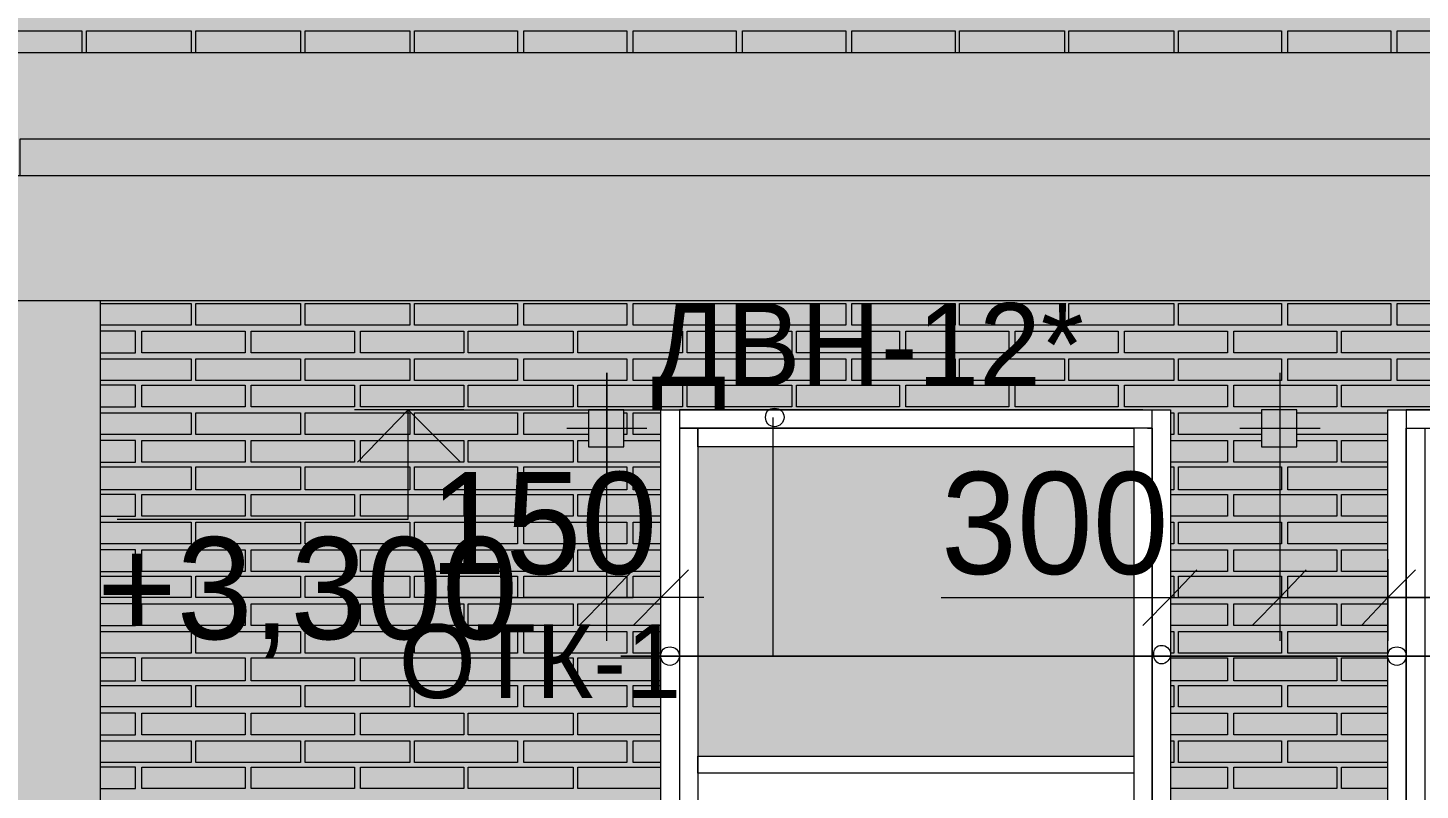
# Model space of a CAD drawing. Header units: millimetres. Extents: x -28928 to 100580, y -22867 to 36490.
# Drawn here: x -19658 to -15834, y -2509 to -415 of the extents above; entities that cross this region are included whole.
import ezdxf

# ---------------------------------------------------------------- set-up
doc = ezdxf.new("R2010")
doc.units = ezdxf.units.MM
doc.layers.add('PDF _Геометрия', color=7, linetype='Continuous', true_color=0x8f8e8d)
doc.layers.add('PDF _Сплошная заливка', color=7, linetype='Continuous', true_color=0xffffff)
doc.layers.add('PDF _Текст', color=7, linetype='Continuous')

msp = doc.modelspace()

# ---------------------------------------------------------------- hatches: boundary and pattern name
at = {"layer": 'PDF _Сплошная заливка', "true_color": 0xdcd6cf, "transparency": 33554559}
h = msp.add_hatch(color=254, dxfattribs=at)
h.paths.add_polyline_path([(-15922.40610003837, -4713.187073485198), (-15922.40610003837, -1463.956304254396), (-13823.94456157681, -1463.956304254396), (-13823.94456157681, -4713.187073485198), (-13561.63686926911, -4713.187073485198), (-13561.63686926911, -1163.571688869772), (-19459.3291769615, -1163.571688869772), (-19459.3291769615, -4713.187073485198), (-17919.32917696148, -4713.187073485198), (-17919.32917696148, -1463.956304254396), (-16518.94456157684, -1463.956304254396), (-16518.94456157684, -4713.187073485198)])
h.paths.add_polyline_path([(-19700.48302311534, -482.4178427159131), (-9335.098407730602, -482.4178427159131), (-9335.098407730602, 4217.966772668751), (-12072.40610003833, 4217.966772668751), (-12072.40610003833, 6929.889849591866), (-9335.098407730602, 6929.889849591866), (-9335.098407730602, 9028.35138805342), (-21815.86763849998, 9028.35138805342), (-21815.86763849998, -4713.187073485198), (-19776.63686926919, -4713.187073485198), (-19776.63686926919, -727.8024581005411), (-19730.09840773073, -727.8024581005411), (-19730.09840773073, -820.8793811774594), (-19708.94456157688, -820.8793811774594), (-19708.94456157688, -719.3409196389985), (-19700.48302311534, -719.3409196389985)])
h.paths.add_polyline_path([(-10972.40610003832, -4713.187073485198), (-10972.40610003832, -1463.956304254396), (-9576.252253884453, -1463.956304254396), (-9576.252253884453, -4713.187073485198), (-9335.098407730602, -4713.187073485198), (-9335.098407730602, -1163.571688869772), (-13383.9445615768, -1163.571688869772), (-13383.9445615768, -4713.187073485198), (-13121.63686926912, -4713.187073485198), (-13121.63686926912, -1463.956304254396), (-11323.55994619217, -1463.956304254396), (-11323.55994619217, -4713.187073485198)])
at = {"layer": 'PDF _Сплошная заливка', "true_color": 0x383e42, "transparency": 33554559}
for points in [[(-19679.3291769615, -719.3409196389985), (-7257.7907154229, -719.3409196389985), (-7257.7907154229, -482.4178427159131), (-19700.48302311534, -482.4178427159131), (-19700.48302311534, -820.8793811774594), (-19679.3291769615, -820.8793811774594)], [(-7215.483023115212, -727.8024581005411), (-7207.021484653669, -727.8024581005411), (-7207.021484653669, -719.3409196389985), (-19679.3291769615, -719.3409196389985), (-19679.3291769615, -820.8793811774594), (-7215.483023115212, -820.8793811774594)]]:
    msp.add_hatch(color=250, dxfattribs=at).paths.add_polyline_path(points)

# ---------------------------------------------------------------- linework, layer by layer
at = {"layer": 'PDF _Геометрия', "lineweight": 9}
for points in [[(-19700.48302311534, -482.4178427159131), (-19793.55994619227, -482.4178427159131), (-19793.55994619227, -423.1870734851545), (-19510.09840773073, -423.1870734851545), (-19510.09840773073, -482.4178427159131)], [(-19497.40610003842, -482.4178427159131), (-19497.40610003842, -423.1870734851545), (-19209.7137923461, -423.1870734851545), (-19209.7137923461, -482.4178427159131)], [(-19197.02148465379, -482.4178427159131), (-19197.02148465379, -423.1870734851545), (-18909.3291769615, -423.1870734851545), (-18909.3291769615, -482.4178427159131)], [(-18896.63686926919, -482.4178427159131), (-18896.63686926919, -423.1870734851545), (-18608.94456157687, -423.1870734851545), (-18608.94456157687, -482.4178427159131)], [(-18596.25225388456, -482.4178427159131), (-18596.25225388456, -423.1870734851545), (-18312.79071542303, -423.1870734851545), (-18312.79071542303, -482.4178427159131)], [(-18295.86763849993, -482.4178427159131), (-18295.86763849993, -423.1870734851545), (-18012.4061000384, -423.1870734851545), (-18012.4061000384, -482.4178427159131)], [(-17995.48302311533, -482.4178427159131), (-17995.48302311533, -423.1870734851545), (-17712.02148465378, -423.1870734851545), (-17712.02148465378, -482.4178427159131)], [(-17695.09840773071, -482.4178427159131), (-17695.09840773071, -423.1870734851545), (-17411.63686926917, -423.1870734851545), (-17411.63686926917, -482.4178427159131)], [(-17394.71379234608, -482.4178427159131), (-17394.71379234608, -423.1870734851545), (-17111.25225388454, -423.1870734851545), (-17111.25225388454, -482.4178427159131)], [(-17098.55994619224, -482.4178427159131), (-17098.55994619224, -423.1870734851545), (-16810.86763849992, -423.1870734851545), (-16810.86763849992, -482.4178427159131)], [(-16798.17533080761, -482.4178427159131), (-16798.17533080761, -423.1870734851545), (-16510.48302311531, -423.1870734851545), (-16510.48302311531, -482.4178427159131)], [(-16497.79071542301, -482.4178427159131), (-16497.79071542301, -423.1870734851545), (-16214.32917696145, -423.1870734851545), (-16214.32917696145, -482.4178427159131)], [(-16197.40610003838, -482.4178427159131), (-16197.40610003838, -423.1870734851545), (-15913.94456157685, -423.1870734851545), (-15913.94456157685, -482.4178427159131)], [(-15897.02148465375, -482.4178427159131), (-15897.02148465375, -423.1870734851545), (-15613.55994619222, -423.1870734851545), (-15613.55994619222, -482.4178427159131)], [(-19459.3291769615, -1172.033227331318), (-19209.7137923461, -1172.033227331318), (-19209.7137923461, -1231.263996562076), (-19459.3291769615, -1231.263996562076)], [(-19459.3291769615, -1307.41784271592), (-19362.0214846538, -1307.41784271592), (-19362.0214846538, -1248.187073485165), (-19459.3291769615, -1248.187073485165)], [(-19459.3291769615, -1324.340919639009), (-19209.7137923461, -1324.340919639009), (-19209.7137923461, -1383.571688869768), (-19459.3291769615, -1383.571688869768)], [(-19459.3291769615, -1455.494765792853), (-19362.0214846538, -1455.494765792853), (-19362.0214846538, -1396.263996562076), (-19459.3291769615, -1396.263996562076)], [(-19459.3291769615, -1472.417842715924), (-19209.7137923461, -1472.417842715924), (-19209.7137923461, -1531.648611946701), (-19459.3291769615, -1531.648611946701)], [(-18118.17533080763, -1531.648611946701), (-18295.86763849993, -1531.648611946701), (-18295.86763849993, -1472.417842715924), (-18118.17533080763, -1472.417842715924)], [(-18020.86763849995, -1472.417842715924), (-18012.4061000384, -1472.417842715924), (-18012.4061000384, -1531.648611946701), (-18020.86763849995, -1531.648611946701)], [(-17919.32917696148, -1531.648611946701), (-17995.48302311533, -1531.648611946701), (-17995.48302311533, -1472.417842715924), (-17919.32917696148, -1472.417842715924)], [(-16518.94456157684, -1472.417842715924), (-16510.48302311531, -1472.417842715924), (-16510.48302311531, -1531.648611946701), (-16518.94456157684, -1531.648611946701)], [(-16269.32917696146, -1531.648611946701), (-16497.79071542301, -1531.648611946701), (-16497.79071542301, -1472.417842715924), (-16269.32917696146, -1472.417842715924)], [(-16172.02148465376, -1472.417842715924), (-15922.40610003837, -1472.417842715924)], [(-19459.3291769615, -1607.802458100548), (-19362.0214846538, -1607.802458100548), (-19362.0214846538, -1548.571688869772), (-19459.3291769615, -1548.571688869772)], [(-17919.32917696148, -1607.802458100548), (-18003.94456157686, -1607.802458100548), (-18147.79071542302, -1607.802458100548), (-18147.79071542302, -1548.571688869772), (-18118.17533080763, -1548.571688869772)], [(-18020.86763849995, -1548.571688869772), (-18003.94456157686, -1548.571688869772), (-17919.32917696148, -1548.571688869772)], [(-16518.94456157684, -1548.571688869772), (-16506.25225388453, -1548.571688869772), (-16362.40610003838, -1548.571688869772), (-16362.40610003838, -1607.802458100548), (-16506.25225388453, -1607.802458100548), (-16518.94456157684, -1607.802458100548)], [(-16172.02148465376, -1548.571688869772), (-16062.02148465376, -1548.571688869772), (-16062.02148465376, -1607.802458100548), (-16205.86763849993, -1607.802458100548), (-16345.48302311531, -1607.802458100548), (-16345.48302311531, -1548.571688869772), (-16269.32917696146, -1548.571688869772)], [(-15922.40610003837, -1531.648611946701), (-16172.02148465376, -1531.648611946701)], [(-15922.40610003837, -1607.802458100548), (-16049.32917696145, -1607.802458100548), (-16049.32917696145, -1548.571688869772), (-15922.40610003837, -1548.571688869772)], [(-19459.3291769615, -1620.494765792853), (-19209.7137923461, -1620.494765792853), (-19209.7137923461, -1683.956304254392), (-19459.3291769615, -1683.956304254392)], [(-17919.32917696148, -1683.956304254392), (-17995.48302311533, -1683.956304254392), (-17995.48302311533, -1620.494765792853), (-17919.32917696148, -1620.494765792853)], [(-16518.94456157684, -1620.494765792853), (-16510.48302311531, -1620.494765792853), (-16510.48302311531, -1683.956304254392), (-16518.94456157684, -1683.956304254392)], [(-15922.40610003837, -1683.956304254392), (-16197.40610003838, -1683.956304254392), (-16197.40610003838, -1620.494765792853), (-15922.40610003837, -1620.494765792853)], [(-19459.3291769615, -1755.879381177478), (-19362.0214846538, -1755.879381177478), (-19362.0214846538, -1696.648611946701), (-19459.3291769615, -1696.648611946701)], [(-17919.32917696148, -1755.879381177478), (-18003.94456157686, -1755.879381177478), (-18147.79071542302, -1755.879381177478), (-18147.79071542302, -1696.648611946701), (-18003.94456157686, -1696.648611946701), (-17919.32917696148, -1696.648611946701)], [(-16518.94456157684, -1696.648611946701), (-16506.25225388453, -1696.648611946701), (-16362.40610003838, -1696.648611946701), (-16362.40610003838, -1755.879381177478), (-16506.25225388453, -1755.879381177478), (-16518.94456157684, -1755.879381177478)], [(-15922.40610003837, -1755.879381177478), (-16049.32917696145, -1755.879381177478), (-16049.32917696145, -1696.648611946701), (-15922.40610003837, -1696.648611946701)], [(-19459.3291769615, -1772.802458100548), (-19209.7137923461, -1772.802458100548), (-19209.7137923461, -1832.033227331325), (-19459.3291769615, -1832.033227331325)], [(-17919.32917696148, -1832.033227331325), (-17995.48302311533, -1832.033227331325), (-17995.48302311533, -1772.802458100548), (-17919.32917696148, -1772.802458100548)], [(-16518.94456157684, -1772.802458100548), (-16510.48302311531, -1772.802458100548), (-16510.48302311531, -1832.033227331325), (-16518.94456157684, -1832.033227331325)], [(-15922.40610003837, -1832.033227331325), (-16197.40610003838, -1832.033227331325), (-16197.40610003838, -1772.802458100548), (-15922.40610003837, -1772.802458100548)], [(-19459.3291769615, -1908.187073485173), (-19362.0214846538, -1908.187073485173), (-19362.0214846538, -1848.956304254396), (-19459.3291769615, -1848.956304254396)], [(-17919.32917696148, -1908.187073485173), (-18003.94456157686, -1908.187073485173), (-18147.79071542302, -1908.187073485173), (-18147.79071542302, -1848.956304254396), (-18003.94456157686, -1848.956304254396), (-17919.32917696148, -1848.956304254396)], [(-16518.94456157684, -1848.956304254396), (-16506.25225388453, -1848.956304254396), (-16362.40610003838, -1848.956304254396), (-16362.40610003838, -1908.187073485173), (-16506.25225388453, -1908.187073485173), (-16518.94456157684, -1908.187073485173)], [(-15922.40610003837, -1908.187073485173), (-16049.32917696145, -1908.187073485173), (-16049.32917696145, -1848.956304254396), (-15922.40610003837, -1848.956304254396)], [(-19459.3291769615, -1920.879381177481), (-19209.7137923461, -1920.879381177481), (-19209.7137923461, -1980.110150408236), (-19459.3291769615, -1980.110150408236)], [(-17919.32917696148, -1980.110150408236), (-17995.48302311533, -1980.110150408236), (-17995.48302311533, -1920.879381177481), (-17919.32917696148, -1920.879381177481)], [(-16518.94456157684, -1920.879381177481), (-16510.48302311531, -1920.879381177481), (-16510.48302311531, -1980.110150408236), (-16518.94456157684, -1980.110150408236)], [(-15922.40610003837, -1980.110150408236), (-16197.40610003838, -1980.110150408236), (-16197.40610003838, -1920.879381177481), (-15922.40610003837, -1920.879381177481)], [(-19459.3291769615, -2056.263996562084), (-19362.0214846538, -2056.263996562084), (-19362.0214846538, -1997.033227331325), (-19459.3291769615, -1997.033227331325)], [(-17919.32917696148, -2056.263996562084), (-18003.94456157686, -2056.263996562084), (-18147.79071542302, -2056.263996562084), (-18147.79071542302, -1997.033227331325), (-18003.94456157686, -1997.033227331325), (-17919.32917696148, -1997.033227331325)], [(-16518.94456157684, -1997.033227331325), (-16506.25225388453, -1997.033227331325), (-16362.40610003838, -1997.033227331325), (-16362.40610003838, -2056.263996562084), (-16506.25225388453, -2056.263996562084), (-16518.94456157684, -2056.263996562084)], [(-15922.40610003837, -2056.263996562084), (-16049.32917696145, -2056.263996562084), (-16049.32917696145, -1997.033227331325), (-15922.40610003837, -1997.033227331325)], [(-19459.3291769615, -2073.187073485173), (-19209.7137923461, -2073.187073485173), (-19209.7137923461, -2132.417842715931), (-19459.3291769615, -2132.417842715931)], [(-17919.32917696148, -2132.417842715931), (-17995.48302311533, -2132.417842715931), (-17995.48302311533, -2073.187073485173), (-17919.32917696148, -2073.187073485173)], [(-16518.94456157684, -2073.187073485173), (-16510.48302311531, -2073.187073485173), (-16510.48302311531, -2132.417842715931), (-16518.94456157684, -2132.417842715931)], [(-15922.40610003837, -2132.417842715931), (-16197.40610003838, -2132.417842715931), (-16197.40610003838, -2073.187073485173), (-15922.40610003837, -2073.187073485173)], [(-19459.3291769615, -2208.571688869779), (-19362.0214846538, -2208.571688869779), (-19362.0214846538, -2145.11015040824), (-19459.3291769615, -2145.11015040824)], [(-17919.32917696148, -2208.571688869779), (-18003.94456157686, -2208.571688869779), (-18147.79071542302, -2208.571688869779), (-18147.79071542302, -2145.11015040824), (-18003.94456157686, -2145.11015040824), (-17919.32917696148, -2145.11015040824)], [(-16518.94456157684, -2145.11015040824), (-16506.25225388453, -2145.11015040824), (-16362.40610003838, -2145.11015040824), (-16362.40610003838, -2208.571688869779), (-16506.25225388453, -2208.571688869779), (-16518.94456157684, -2208.571688869779)], [(-15922.40610003837, -2208.571688869779), (-16049.32917696145, -2208.571688869779), (-16049.32917696145, -2145.11015040824), (-15922.40610003837, -2145.11015040824)], [(-19459.3291769615, -2221.263996562087), (-19209.7137923461, -2221.263996562087), (-19209.7137923461, -2280.494765792861), (-19459.3291769615, -2280.494765792861)], [(-17919.32917696148, -2280.494765792861), (-17995.48302311533, -2280.494765792861), (-17995.48302311533, -2221.263996562087), (-17919.32917696148, -2221.263996562087)], [(-16518.94456157684, -2221.263996562087), (-16510.48302311531, -2221.263996562087), (-16510.48302311531, -2280.494765792861), (-16518.94456157684, -2280.494765792861)], [(-15922.40610003837, -2280.494765792861), (-16197.40610003838, -2280.494765792861), (-16197.40610003838, -2221.263996562087), (-15922.40610003837, -2221.263996562087)], [(-19459.3291769615, -2356.648611946708), (-19362.0214846538, -2356.648611946708), (-19362.0214846538, -2297.417842715931), (-19459.3291769615, -2297.417842715931)], [(-17919.32917696148, -2356.648611946708), (-18003.94456157686, -2356.648611946708), (-18147.79071542302, -2356.648611946708), (-18147.79071542302, -2297.417842715931), (-18003.94456157686, -2297.417842715931), (-17919.32917696148, -2297.417842715931)], [(-16518.94456157684, -2297.417842715931), (-16506.25225388453, -2297.417842715931), (-16362.40610003838, -2297.417842715931), (-16362.40610003838, -2356.648611946708), (-16506.25225388453, -2356.648611946708), (-16518.94456157684, -2356.648611946708)], [(-15922.40610003837, -2356.648611946708), (-16049.32917696145, -2356.648611946708), (-16049.32917696145, -2297.417842715931), (-15922.40610003837, -2297.417842715931)], [(-19459.3291769615, -2373.571688869779), (-19209.7137923461, -2373.571688869779), (-19209.7137923461, -2432.802458100556), (-19459.3291769615, -2432.802458100556)], [(-17919.32917696148, -2432.802458100556), (-17995.48302311533, -2432.802458100556), (-17995.48302311533, -2373.571688869779), (-17919.32917696148, -2373.571688869779)], [(-16518.94456157684, -2373.571688869779), (-16510.48302311531, -2373.571688869779), (-16510.48302311531, -2432.802458100556), (-16518.94456157684, -2432.802458100556)], [(-15922.40610003837, -2432.802458100556), (-16197.40610003838, -2432.802458100556), (-16197.40610003838, -2373.571688869779), (-15922.40610003837, -2373.571688869779)], [(-19459.3291769615, -2504.725535023641), (-19362.0214846538, -2504.725535023641), (-19362.0214846538, -2445.494765792864), (-19459.3291769615, -2445.494765792864)], [(-17919.32917696148, -2504.725535023641), (-18003.94456157686, -2504.725535023641), (-18147.79071542302, -2504.725535023641), (-18147.79071542302, -2445.494765792864), (-18003.94456157686, -2445.494765792864), (-17919.32917696148, -2445.494765792864)], [(-16518.94456157684, -2445.494765792864), (-16506.25225388453, -2445.494765792864), (-16362.40610003838, -2445.494765792864), (-16362.40610003838, -2504.725535023641), (-16506.25225388453, -2504.725535023641), (-16518.94456157684, -2504.725535023641)], [(-15922.40610003837, -2504.725535023641), (-16049.32917696145, -2504.725535023641), (-16049.32917696145, -2445.494765792864), (-15922.40610003837, -2445.494765792864)]]:
    msp.add_lwpolyline(points, dxfattribs=at)
at = {"layer": 'PDF _Геометрия', "color": 7, "lineweight": 9}
for points in [[(-19700.48302311534, -719.3409196389985), (-19708.94456157688, -719.3409196389985), (-19708.94456157688, -820.8793811774594), (-19708.94456157688, -719.3409196389985), (-19700.48302311534, -719.3409196389985), (-19700.48302311534, -820.8793811774594), (-19700.48302311534, -482.4178427159131), (-7257.7907154229, -482.4178427159131), (-7257.7907154229, -719.3409196389985), (-7253.559946192137, -719.3409196389985), (-7253.559946192137, -473.956304254385), (-7245.098407730591, -473.956304254385), (-7245.098407730591, -719.3409196389985)], [(-19679.3291769615, -820.8793811774594), (-19679.3291769615, -719.3409196389985), (-7207.021484653669, -719.3409196389985), (-7207.021484653669, -727.8024581005411), (-7173.175330807509, -727.8024581005411), (-7215.483023115212, -727.8024581005411), (-7215.483023115212, -820.8793811774594)], [(-19772.40610003842, -1163.571688869772), (-7173.175330807509, -1163.571688869772), (-7173.175330807509, -820.8793811774594), (-19772.40610003842, -820.8793811774594), (-19772.40610003842, -901.2639965620692)], [(-19776.63686926919, -4763.956304254429), (-19776.63686926919, -901.2639965620692), (-19772.40610003842, -901.2639965620692), (-19772.40610003842, -1163.571688869772), (-19459.3291769615, -1163.571688869772), (-19459.3291769615, -4763.956304254429)], [(-18067.4061000384, -2098.57168886979), (-18067.4061000384, -1980.110150408236), (-18067.4061000384, -1362.417842715935), (-18067.4061000384, -1662.802458100541)], [(-16218.55994619223, -1362.417842715935), (-16218.55994619223, -1662.802458100541), (-16218.55994619223, -1980.110150408236), (-15799.71379234607, -1980.110150408236)], [(-19459.3291769615, -4713.187073485198), (-17919.32917696148, -4713.187073485198), (-19459.3291769615, -4713.187073485198), (-17919.32917696148, -4713.187073485198), (-17919.32917696148, -1463.956304254396), (-16518.94456157684, -1463.956304254396), (-16518.94456157684, -4713.187073485198), (-15922.40610003837, -4713.187073485198), (-15922.40610003837, -1463.956304254396), (-13823.94456157681, -1463.956304254396), (-13823.94456157681, -4713.187073485198), (-13561.63686926911, -4713.187073485198), (-13823.94456157681, -4713.187073485198), (-13561.63686926911, -4713.187073485198), (-13823.94456157681, -4713.187073485198), (-13823.94456157681, -4734.340919639053), (-13561.63686926911, -4734.340919639053)], [(-19412.79071542303, -1764.340919639002), (-18613.17533080763, -1764.340919639002), (-18613.17533080763, -1463.956304254396), (-18029.32917696147, -1463.956304254396), (-17868.55994619225, -1463.956304254396), (-17868.55994619225, -1514.72553502363), (-17817.79071542302, -1514.72553502363), (-17817.79071542302, -2441.263996562102), (-17817.79071542302, -4763.956304254429)], [(-18460.86763849994, -1463.956304254396), (-18761.25225388457, -1463.956304254396)], [(-15897.02148465375, -2140.879381177478), (-18029.32917696147, -2140.879381177478), (-17610.48302311531, -2140.879381177478), (-17610.48302311531, -1485.110150408233)], [(-16595.09840773069, -1463.956304254396), (-17843.17533080764, -1463.956304254396), (-17868.55994619225, -1463.956304254396)], [(-16582.40610003838, -1514.72553502363), (-16569.71379234607, -1514.72553502363), (-16569.71379234607, -2441.263996562102), (-16569.71379234607, -1540.110150408243), (-16569.71379234607, -1463.956304254396), (-16518.94456157684, -1463.956304254396), (-16518.94456157684, -1540.110150408243), (-16518.94456157684, -2441.263996562102), (-16518.94456157684, -4763.956304254429), (-16569.71379234607, -4763.956304254429), (-16569.71379234607, -2441.263996562102), (-16569.71379234607, -4763.956304254429)], [(-15871.63686926914, -4763.956304254429), (-15871.63686926914, -2441.263996562102), (-15871.63686926914, -4763.956304254429), (-15922.40610003837, -4763.956304254429), (-15922.40610003837, -2441.263996562102), (-15922.40610003837, -1540.110150408243), (-15922.40610003837, -1463.956304254396), (-15871.63686926914, -1463.956304254396), (-15871.63686926914, -1540.110150408243), (-15871.63686926914, -2441.263996562102), (-15871.63686926914, -1514.72553502363), (-15846.25225388452, -1514.72553502363), (-13895.8676384999, -1514.72553502363), (-13870.48302311528, -1514.72553502363), (-13870.48302311528, -1463.956304254396), (-13895.8676384999, -1463.956304254396), (-15846.25225388452, -1463.956304254396), (-15871.63686926914, -1463.956304254396), (-15871.63686926914, -1514.72553502363), (-15820.86763849991, -1514.72553502363), (-15820.86763849991, -2441.263996562102), (-15820.86763849991, -4763.956304254429)], [(-18177.4061000384, -1514.72553502363), (-17957.40610003841, -1514.72553502363)], [(-15490.86763849991, -1502.033227331322), (-15490.86763849991, -2140.879381177478), (-18029.32917696147, -2140.879381177478), (-13853.55994619219, -2140.879381177478)], [(-16595.09840773069, -1514.72553502363), (-17843.17533080764, -1514.72553502363), (-17868.55994619225, -1514.72553502363), (-17868.55994619225, -2441.263996562102), (-17868.55994619225, -4763.956304254429)], [(-16569.71379234607, -1514.72553502363), (-16620.4830231153, -1514.72553502363), (-16620.4830231153, -2441.263996562102), (-16620.4830231153, -4763.956304254429)], [(-16328.55994619222, -1514.72553502363), (-16108.55994619222, -1514.72553502363)], [(-17919.32917696148, -2085.879381177481), (-17919.32917696148, -1980.110150408236), (-17919.32917696148, -1861.648611946704)], [(-16518.94456157684, -1874.340919639013), (-16518.94456157684, -1980.110150408236), (-16518.94456157684, -2098.57168886979)], [(-15922.40610003837, -1874.340919639013), (-15922.40610003837, -1980.110150408236), (-15922.40610003837, -2098.57168886979)], [(-18553.94456157687, -1980.110150408236), (-18130.86763849993, -1980.110150408236), (-17995.48302311533, -1980.110150408236)], [(-17800.86763849993, -1980.110150408236), (-18190.09840773071, -1980.110150408236)], [(-17149.32917696147, -1980.110150408236), (-16675.48302311532, -1980.110150408236), (-16370.86763849993, -1980.110150408236)], [(-16641.63686926915, -1980.110150408236), (-16218.55994619223, -1980.110150408236), (-16218.55994619223, -2098.57168886979)], [(-15321.63686926914, -1980.110150408236), (-15795.48302311529, -1980.110150408236), (-16070.4830231153, -1980.110150408236)], [(-17898.17533080763, -2140.879381177478), (-18029.32917696147, -2140.879381177478), (-16544.32917696146, -2140.879381177478)]]:
    msp.add_lwpolyline(points, dxfattribs=at)
at = {"layer": 'PDF _Геометрия', "lineweight": 9}
for points in [[(-18909.3291769615, -1172.033227331318), (-18909.3291769615, -1231.263996562076), (-19197.02148465379, -1231.263996562076), (-19197.02148465379, -1172.033227331318)], [(-18608.94456157687, -1172.033227331318), (-18608.94456157687, -1231.263996562076), (-18896.63686926919, -1231.263996562076), (-18896.63686926919, -1172.033227331318)], [(-18312.79071542303, -1172.033227331318), (-18312.79071542303, -1231.263996562076), (-18596.25225388456, -1231.263996562076), (-18596.25225388456, -1172.033227331318)], [(-18012.4061000384, -1172.033227331318), (-18012.4061000384, -1231.263996562076), (-18295.86763849993, -1231.263996562076), (-18295.86763849993, -1172.033227331318)], [(-17712.02148465378, -1172.033227331318), (-17712.02148465378, -1231.263996562076), (-17995.48302311533, -1231.263996562076), (-17995.48302311533, -1172.033227331318)], [(-17411.63686926917, -1172.033227331318), (-17411.63686926917, -1231.263996562076), (-17695.09840773071, -1231.263996562076), (-17695.09840773071, -1172.033227331318)], [(-17111.25225388454, -1172.033227331318), (-17111.25225388454, -1231.263996562076), (-17394.71379234608, -1231.263996562076), (-17394.71379234608, -1172.033227331318)], [(-16810.86763849992, -1172.033227331318), (-16810.86763849992, -1231.263996562076), (-17098.55994619224, -1231.263996562076), (-17098.55994619224, -1172.033227331318)], [(-16510.48302311531, -1172.033227331318), (-16510.48302311531, -1231.263996562076), (-16798.17533080761, -1231.263996562076), (-16798.17533080761, -1172.033227331318)], [(-16214.32917696145, -1172.033227331318), (-16214.32917696145, -1231.263996562076), (-16497.79071542301, -1231.263996562076), (-16497.79071542301, -1172.033227331318)], [(-15913.94456157685, -1172.033227331318), (-15913.94456157685, -1231.263996562076), (-16197.40610003838, -1231.263996562076), (-16197.40610003838, -1172.033227331318)], [(-15613.55994619222, -1172.033227331318), (-15613.55994619222, -1231.263996562076), (-15897.02148465375, -1231.263996562076), (-15897.02148465375, -1172.033227331318)], [(-19061.63686926919, -1307.41784271592), (-19201.25225388457, -1307.41784271592), (-19345.09840773072, -1307.41784271592), (-19345.09840773072, -1248.187073485165), (-19201.25225388457, -1248.187073485165), (-19061.63686926919, -1248.187073485165)], [(-18761.25225388457, -1307.41784271592), (-18905.09840773071, -1307.41784271592), (-19044.7137923461, -1307.41784271592), (-19044.7137923461, -1248.187073485165), (-18905.09840773071, -1248.187073485165), (-18761.25225388457, -1248.187073485165)], [(-18460.86763849994, -1307.41784271592), (-18604.71379234611, -1307.41784271592), (-18744.32917696149, -1307.41784271592), (-18744.32917696149, -1248.187073485165), (-18604.71379234611, -1248.187073485165), (-18460.86763849994, -1248.187073485165)], [(-18160.48302311533, -1307.41784271592), (-18304.32917696148, -1307.41784271592), (-18448.17533080763, -1307.41784271592), (-18448.17533080763, -1248.187073485165), (-18304.32917696148, -1248.187073485165), (-18160.48302311533, -1248.187073485165)], [(-17860.09840773071, -1307.41784271592), (-18003.94456157686, -1307.41784271592), (-18147.79071542302, -1307.41784271592), (-18147.79071542302, -1248.187073485165), (-18003.94456157686, -1248.187073485165), (-17860.09840773071, -1248.187073485165)], [(-17559.71379234608, -1307.41784271592), (-17703.55994619225, -1307.41784271592), (-17847.4061000384, -1307.41784271592), (-17847.4061000384, -1248.187073485165), (-17703.55994619225, -1248.187073485165), (-17559.71379234608, -1248.187073485165)], [(-17263.55994619224, -1307.41784271592), (-17403.17533080762, -1307.41784271592), (-17547.02148465377, -1307.41784271592), (-17547.02148465377, -1248.187073485165), (-17403.17533080762, -1248.187073485165), (-17263.55994619224, -1248.187073485165)], [(-16963.17533080761, -1307.41784271592), (-17102.790715423, -1307.41784271592), (-17246.63686926917, -1307.41784271592), (-17246.63686926917, -1248.187073485165), (-17102.790715423, -1248.187073485165), (-16963.17533080761, -1248.187073485165)], [(-16662.79071542301, -1307.41784271592), (-16806.63686926915, -1307.41784271592), (-16946.25225388454, -1307.41784271592), (-16946.25225388454, -1248.187073485165), (-16806.63686926915, -1248.187073485165), (-16662.79071542301, -1248.187073485165)], [(-16362.40610003838, -1307.41784271592), (-16506.25225388453, -1307.41784271592), (-16645.86763849992, -1307.41784271592), (-16645.86763849992, -1248.187073485165), (-16506.25225388453, -1248.187073485165), (-16362.40610003838, -1248.187073485165)], [(-16062.02148465376, -1307.41784271592), (-16205.86763849993, -1307.41784271592), (-16345.48302311531, -1307.41784271592), (-16345.48302311531, -1248.187073485165), (-16205.86763849993, -1248.187073485165), (-16062.02148465376, -1248.187073485165)], [(-15761.63686926915, -1307.41784271592), (-15905.4830231153, -1307.41784271592), (-16049.32917696145, -1307.41784271592), (-16049.32917696145, -1248.187073485165), (-15905.4830231153, -1248.187073485165), (-15761.63686926915, -1248.187073485165)], [(-18909.3291769615, -1324.340919639009), (-18909.3291769615, -1383.571688869768), (-19197.02148465379, -1383.571688869768), (-19197.02148465379, -1324.340919639009)], [(-18608.94456157687, -1324.340919639009), (-18608.94456157687, -1383.571688869768), (-18896.63686926919, -1383.571688869768), (-18896.63686926919, -1324.340919639009)], [(-18312.79071542303, -1324.340919639009), (-18312.79071542303, -1383.571688869768), (-18596.25225388456, -1383.571688869768), (-18596.25225388456, -1324.340919639009)], [(-18012.4061000384, -1324.340919639009), (-18012.4061000384, -1383.571688869768), (-18295.86763849993, -1383.571688869768), (-18295.86763849993, -1324.340919639009)], [(-17712.02148465378, -1324.340919639009), (-17712.02148465378, -1383.571688869768), (-17995.48302311533, -1383.571688869768), (-17995.48302311533, -1324.340919639009)], [(-17411.63686926917, -1324.340919639009), (-17411.63686926917, -1383.571688869768), (-17695.09840773071, -1383.571688869768), (-17695.09840773071, -1324.340919639009)], [(-17111.25225388454, -1324.340919639009), (-17111.25225388454, -1383.571688869768), (-17394.71379234608, -1383.571688869768), (-17394.71379234608, -1324.340919639009)], [(-16810.86763849992, -1324.340919639009), (-16810.86763849992, -1383.571688869768), (-17098.55994619224, -1383.571688869768), (-17098.55994619224, -1324.340919639009)], [(-16510.48302311531, -1324.340919639009), (-16510.48302311531, -1383.571688869768), (-16798.17533080761, -1383.571688869768), (-16798.17533080761, -1324.340919639009)], [(-16214.32917696145, -1324.340919639009), (-16214.32917696145, -1383.571688869768), (-16497.79071542301, -1383.571688869768), (-16497.79071542301, -1324.340919639009)], [(-15913.94456157685, -1324.340919639009), (-15913.94456157685, -1383.571688869768), (-16197.40610003838, -1383.571688869768), (-16197.40610003838, -1324.340919639009)], [(-15613.55994619222, -1324.340919639009), (-15613.55994619222, -1383.571688869768), (-15897.02148465375, -1383.571688869768), (-15897.02148465375, -1324.340919639009)], [(-19061.63686926919, -1455.494765792853), (-19201.25225388457, -1455.494765792853), (-19345.09840773072, -1455.494765792853), (-19345.09840773072, -1396.263996562076), (-19201.25225388457, -1396.263996562076), (-19061.63686926919, -1396.263996562076)], [(-18761.25225388457, -1455.494765792853), (-18905.09840773071, -1455.494765792853), (-19044.7137923461, -1455.494765792853), (-19044.7137923461, -1396.263996562076), (-18905.09840773071, -1396.263996562076), (-18761.25225388457, -1396.263996562076)], [(-18460.86763849994, -1455.494765792853), (-18604.71379234611, -1455.494765792853), (-18744.32917696149, -1455.494765792853), (-18744.32917696149, -1396.263996562076), (-18604.71379234611, -1396.263996562076), (-18460.86763849994, -1396.263996562076)], [(-18160.48302311533, -1455.494765792853), (-18304.32917696148, -1455.494765792853), (-18448.17533080763, -1455.494765792853), (-18448.17533080763, -1396.263996562076), (-18304.32917696148, -1396.263996562076), (-18160.48302311533, -1396.263996562076)], [(-17860.09840773071, -1455.494765792853), (-18003.94456157686, -1455.494765792853), (-18147.79071542302, -1455.494765792853), (-18147.79071542302, -1396.263996562076), (-18003.94456157686, -1396.263996562076), (-17860.09840773071, -1396.263996562076)], [(-17559.71379234608, -1455.494765792853), (-17703.55994619225, -1455.494765792853), (-17847.4061000384, -1455.494765792853), (-17847.4061000384, -1396.263996562076), (-17703.55994619225, -1396.263996562076), (-17559.71379234608, -1396.263996562076)], [(-17263.55994619224, -1455.494765792853), (-17403.17533080762, -1455.494765792853), (-17547.02148465377, -1455.494765792853), (-17547.02148465377, -1396.263996562076), (-17403.17533080762, -1396.263996562076), (-17263.55994619224, -1396.263996562076)], [(-16963.17533080761, -1455.494765792853), (-17102.790715423, -1455.494765792853), (-17246.63686926917, -1455.494765792853), (-17246.63686926917, -1396.263996562076), (-17102.790715423, -1396.263996562076), (-16963.17533080761, -1396.263996562076)], [(-16662.79071542301, -1455.494765792853), (-16806.63686926915, -1455.494765792853), (-16946.25225388454, -1455.494765792853), (-16946.25225388454, -1396.263996562076), (-16806.63686926915, -1396.263996562076), (-16662.79071542301, -1396.263996562076)], [(-16362.40610003838, -1455.494765792853), (-16506.25225388453, -1455.494765792853), (-16645.86763849992, -1455.494765792853), (-16645.86763849992, -1396.263996562076), (-16506.25225388453, -1396.263996562076), (-16362.40610003838, -1396.263996562076)], [(-16062.02148465376, -1455.494765792853), (-16205.86763849993, -1455.494765792853), (-16345.48302311531, -1455.494765792853), (-16345.48302311531, -1396.263996562076), (-16205.86763849993, -1396.263996562076), (-16062.02148465376, -1396.263996562076)], [(-15761.63686926915, -1455.494765792853), (-15905.4830231153, -1455.494765792853), (-16049.32917696145, -1455.494765792853), (-16049.32917696145, -1396.263996562076), (-15905.4830231153, -1396.263996562076), (-15761.63686926915, -1396.263996562076)], [(-18909.3291769615, -1472.417842715924), (-18909.3291769615, -1531.648611946701), (-19197.02148465379, -1531.648611946701), (-19197.02148465379, -1472.417842715924)], [(-18608.94456157687, -1472.417842715924), (-18608.94456157687, -1531.648611946701), (-18896.63686926919, -1531.648611946701), (-18896.63686926919, -1472.417842715924)], [(-18312.79071542303, -1472.417842715924), (-18312.79071542303, -1531.648611946701), (-18596.25225388456, -1531.648611946701), (-18596.25225388456, -1472.417842715924)], [(-19061.63686926919, -1607.802458100548), (-19201.25225388457, -1607.802458100548), (-19345.09840773072, -1607.802458100548), (-19345.09840773072, -1548.571688869772), (-19201.25225388457, -1548.571688869772), (-19061.63686926919, -1548.571688869772)], [(-18761.25225388457, -1607.802458100548), (-18905.09840773071, -1607.802458100548), (-19044.7137923461, -1607.802458100548), (-19044.7137923461, -1548.571688869772), (-18905.09840773071, -1548.571688869772), (-18761.25225388457, -1548.571688869772)], [(-18460.86763849994, -1607.802458100548), (-18604.71379234611, -1607.802458100548), (-18744.32917696149, -1607.802458100548), (-18744.32917696149, -1548.571688869772), (-18604.71379234611, -1548.571688869772), (-18460.86763849994, -1548.571688869772)], [(-18160.48302311533, -1607.802458100548), (-18304.32917696148, -1607.802458100548), (-18448.17533080763, -1607.802458100548), (-18448.17533080763, -1548.571688869772), (-18304.32917696148, -1548.571688869772), (-18160.48302311533, -1548.571688869772)], [(-18909.3291769615, -1620.494765792853), (-18909.3291769615, -1683.956304254392), (-19197.02148465379, -1683.956304254392), (-19197.02148465379, -1620.494765792853)], [(-18608.94456157687, -1620.494765792853), (-18608.94456157687, -1683.956304254392), (-18896.63686926919, -1683.956304254392), (-18896.63686926919, -1620.494765792853)], [(-18312.79071542303, -1620.494765792853), (-18312.79071542303, -1683.956304254392), (-18596.25225388456, -1683.956304254392), (-18596.25225388456, -1620.494765792853)], [(-18012.4061000384, -1620.494765792853), (-18012.4061000384, -1683.956304254392), (-18295.86763849993, -1683.956304254392), (-18295.86763849993, -1620.494765792853)], [(-16214.32917696145, -1620.494765792853), (-16214.32917696145, -1683.956304254392), (-16497.79071542301, -1683.956304254392), (-16497.79071542301, -1620.494765792853)], [(-19061.63686926919, -1755.879381177478), (-19201.25225388457, -1755.879381177478), (-19345.09840773072, -1755.879381177478), (-19345.09840773072, -1696.648611946701), (-19201.25225388457, -1696.648611946701), (-19061.63686926919, -1696.648611946701)], [(-18761.25225388457, -1755.879381177478), (-18905.09840773071, -1755.879381177478), (-19044.7137923461, -1755.879381177478), (-19044.7137923461, -1696.648611946701), (-18905.09840773071, -1696.648611946701), (-18761.25225388457, -1696.648611946701)], [(-18460.86763849994, -1755.879381177478), (-18604.71379234611, -1755.879381177478), (-18744.32917696149, -1755.879381177478), (-18744.32917696149, -1696.648611946701), (-18604.71379234611, -1696.648611946701), (-18460.86763849994, -1696.648611946701)], [(-18160.48302311533, -1755.879381177478), (-18304.32917696148, -1755.879381177478), (-18448.17533080763, -1755.879381177478), (-18448.17533080763, -1696.648611946701), (-18304.32917696148, -1696.648611946701), (-18160.48302311533, -1696.648611946701)], [(-16062.02148465376, -1755.879381177478), (-16205.86763849993, -1755.879381177478), (-16345.48302311531, -1755.879381177478), (-16345.48302311531, -1696.648611946701), (-16205.86763849993, -1696.648611946701), (-16062.02148465376, -1696.648611946701)], [(-18909.3291769615, -1772.802458100548), (-18909.3291769615, -1832.033227331325), (-19197.02148465379, -1832.033227331325), (-19197.02148465379, -1772.802458100548)], [(-18608.94456157687, -1772.802458100548), (-18608.94456157687, -1832.033227331325), (-18896.63686926919, -1832.033227331325), (-18896.63686926919, -1772.802458100548)], [(-18312.79071542303, -1772.802458100548), (-18312.79071542303, -1832.033227331325), (-18596.25225388456, -1832.033227331325), (-18596.25225388456, -1772.802458100548)], [(-18012.4061000384, -1772.802458100548), (-18012.4061000384, -1832.033227331325), (-18295.86763849993, -1832.033227331325), (-18295.86763849993, -1772.802458100548)], [(-16214.32917696145, -1772.802458100548), (-16214.32917696145, -1832.033227331325), (-16497.79071542301, -1832.033227331325), (-16497.79071542301, -1772.802458100548)], [(-19061.63686926919, -1908.187073485173), (-19201.25225388457, -1908.187073485173), (-19345.09840773072, -1908.187073485173), (-19345.09840773072, -1848.956304254396), (-19201.25225388457, -1848.956304254396), (-19061.63686926919, -1848.956304254396)], [(-18761.25225388457, -1908.187073485173), (-18905.09840773071, -1908.187073485173), (-19044.7137923461, -1908.187073485173), (-19044.7137923461, -1848.956304254396), (-18905.09840773071, -1848.956304254396), (-18761.25225388457, -1848.956304254396)], [(-18460.86763849994, -1908.187073485173), (-18604.71379234611, -1908.187073485173), (-18744.32917696149, -1908.187073485173), (-18744.32917696149, -1848.956304254396), (-18604.71379234611, -1848.956304254396), (-18460.86763849994, -1848.956304254396)], [(-18160.48302311533, -1908.187073485173), (-18304.32917696148, -1908.187073485173), (-18448.17533080763, -1908.187073485173), (-18448.17533080763, -1848.956304254396), (-18304.32917696148, -1848.956304254396), (-18160.48302311533, -1848.956304254396)], [(-16062.02148465376, -1908.187073485173), (-16205.86763849993, -1908.187073485173), (-16345.48302311531, -1908.187073485173), (-16345.48302311531, -1848.956304254396), (-16205.86763849993, -1848.956304254396), (-16062.02148465376, -1848.956304254396)], [(-18909.3291769615, -1920.879381177481), (-18909.3291769615, -1980.110150408236), (-19197.02148465379, -1980.110150408236), (-19197.02148465379, -1920.879381177481)], [(-18608.94456157687, -1920.879381177481), (-18608.94456157687, -1980.110150408236), (-18896.63686926919, -1980.110150408236), (-18896.63686926919, -1920.879381177481)], [(-18312.79071542303, -1920.879381177481), (-18312.79071542303, -1980.110150408236), (-18596.25225388456, -1980.110150408236), (-18596.25225388456, -1920.879381177481)], [(-18012.4061000384, -1920.879381177481), (-18012.4061000384, -1980.110150408236), (-18295.86763849993, -1980.110150408236), (-18295.86763849993, -1920.879381177481)], [(-16214.32917696145, -1920.879381177481), (-16214.32917696145, -1980.110150408236), (-16497.79071542301, -1980.110150408236), (-16497.79071542301, -1920.879381177481)], [(-19061.63686926919, -2056.263996562084), (-19201.25225388457, -2056.263996562084), (-19345.09840773072, -2056.263996562084), (-19345.09840773072, -1997.033227331325), (-19201.25225388457, -1997.033227331325), (-19061.63686926919, -1997.033227331325)], [(-18761.25225388457, -2056.263996562084), (-18905.09840773071, -2056.263996562084), (-19044.7137923461, -2056.263996562084), (-19044.7137923461, -1997.033227331325), (-18905.09840773071, -1997.033227331325), (-18761.25225388457, -1997.033227331325)], [(-18460.86763849994, -2056.263996562084), (-18604.71379234611, -2056.263996562084), (-18744.32917696149, -2056.263996562084), (-18744.32917696149, -1997.033227331325), (-18604.71379234611, -1997.033227331325), (-18460.86763849994, -1997.033227331325)], [(-18160.48302311533, -2056.263996562084), (-18304.32917696148, -2056.263996562084), (-18448.17533080763, -2056.263996562084), (-18448.17533080763, -1997.033227331325), (-18304.32917696148, -1997.033227331325), (-18160.48302311533, -1997.033227331325)], [(-16062.02148465376, -2056.263996562084), (-16205.86763849993, -2056.263996562084), (-16345.48302311531, -2056.263996562084), (-16345.48302311531, -1997.033227331325), (-16205.86763849993, -1997.033227331325), (-16062.02148465376, -1997.033227331325)], [(-18909.3291769615, -2073.187073485173), (-18909.3291769615, -2132.417842715931), (-19197.02148465379, -2132.417842715931), (-19197.02148465379, -2073.187073485173)], [(-18608.94456157687, -2073.187073485173), (-18608.94456157687, -2132.417842715931), (-18896.63686926919, -2132.417842715931), (-18896.63686926919, -2073.187073485173)], [(-18312.79071542303, -2073.187073485173), (-18312.79071542303, -2132.417842715931), (-18596.25225388456, -2132.417842715931), (-18596.25225388456, -2073.187073485173)], [(-18012.4061000384, -2073.187073485173), (-18012.4061000384, -2132.417842715931), (-18295.86763849993, -2132.417842715931), (-18295.86763849993, -2073.187073485173)], [(-16214.32917696145, -2073.187073485173), (-16214.32917696145, -2132.417842715931), (-16497.79071542301, -2132.417842715931), (-16497.79071542301, -2073.187073485173)], [(-19061.63686926919, -2208.571688869779), (-19201.25225388457, -2208.571688869779), (-19345.09840773072, -2208.571688869779), (-19345.09840773072, -2145.11015040824), (-19201.25225388457, -2145.11015040824), (-19061.63686926919, -2145.11015040824)], [(-18761.25225388457, -2208.571688869779), (-18905.09840773071, -2208.571688869779), (-19044.7137923461, -2208.571688869779), (-19044.7137923461, -2145.11015040824), (-18905.09840773071, -2145.11015040824), (-18761.25225388457, -2145.11015040824)], [(-18460.86763849994, -2208.571688869779), (-18604.71379234611, -2208.571688869779), (-18744.32917696149, -2208.571688869779), (-18744.32917696149, -2145.11015040824), (-18604.71379234611, -2145.11015040824), (-18460.86763849994, -2145.11015040824)], [(-18160.48302311533, -2208.571688869779), (-18304.32917696148, -2208.571688869779), (-18448.17533080763, -2208.571688869779), (-18448.17533080763, -2145.11015040824), (-18304.32917696148, -2145.11015040824), (-18160.48302311533, -2145.11015040824)], [(-16062.02148465376, -2208.571688869779), (-16205.86763849993, -2208.571688869779), (-16345.48302311531, -2208.571688869779), (-16345.48302311531, -2145.11015040824), (-16205.86763849993, -2145.11015040824), (-16062.02148465376, -2145.11015040824)], [(-18909.3291769615, -2221.263996562087), (-18909.3291769615, -2280.494765792861), (-19197.02148465379, -2280.494765792861), (-19197.02148465379, -2221.263996562087)], [(-18608.94456157687, -2221.263996562087), (-18608.94456157687, -2280.494765792861), (-18896.63686926919, -2280.494765792861), (-18896.63686926919, -2221.263996562087)], [(-18312.79071542303, -2221.263996562087), (-18312.79071542303, -2280.494765792861), (-18596.25225388456, -2280.494765792861), (-18596.25225388456, -2221.263996562087)], [(-18012.4061000384, -2221.263996562087), (-18012.4061000384, -2280.494765792861), (-18295.86763849993, -2280.494765792861), (-18295.86763849993, -2221.263996562087)], [(-16214.32917696145, -2221.263996562087), (-16214.32917696145, -2280.494765792861), (-16497.79071542301, -2280.494765792861), (-16497.79071542301, -2221.263996562087)], [(-19061.63686926919, -2356.648611946708), (-19201.25225388457, -2356.648611946708), (-19345.09840773072, -2356.648611946708), (-19345.09840773072, -2297.417842715931), (-19201.25225388457, -2297.417842715931), (-19061.63686926919, -2297.417842715931)], [(-18761.25225388457, -2356.648611946708), (-18905.09840773071, -2356.648611946708), (-19044.7137923461, -2356.648611946708), (-19044.7137923461, -2297.417842715931), (-18905.09840773071, -2297.417842715931), (-18761.25225388457, -2297.417842715931)], [(-18460.86763849994, -2356.648611946708), (-18604.71379234611, -2356.648611946708), (-18744.32917696149, -2356.648611946708), (-18744.32917696149, -2297.417842715931), (-18604.71379234611, -2297.417842715931), (-18460.86763849994, -2297.417842715931)], [(-18160.48302311533, -2356.648611946708), (-18304.32917696148, -2356.648611946708), (-18448.17533080763, -2356.648611946708), (-18448.17533080763, -2297.417842715931), (-18304.32917696148, -2297.417842715931), (-18160.48302311533, -2297.417842715931)], [(-16062.02148465376, -2356.648611946708), (-16205.86763849993, -2356.648611946708), (-16345.48302311531, -2356.648611946708), (-16345.48302311531, -2297.417842715931), (-16205.86763849993, -2297.417842715931), (-16062.02148465376, -2297.417842715931)], [(-18909.3291769615, -2373.571688869779), (-18909.3291769615, -2432.802458100556), (-19197.02148465379, -2432.802458100556), (-19197.02148465379, -2373.571688869779)], [(-18608.94456157687, -2373.571688869779), (-18608.94456157687, -2432.802458100556), (-18896.63686926919, -2432.802458100556), (-18896.63686926919, -2373.571688869779)], [(-18312.79071542303, -2373.571688869779), (-18312.79071542303, -2432.802458100556), (-18596.25225388456, -2432.802458100556), (-18596.25225388456, -2373.571688869779)], [(-18012.4061000384, -2373.571688869779), (-18012.4061000384, -2432.802458100556), (-18295.86763849993, -2432.802458100556), (-18295.86763849993, -2373.571688869779)], [(-16214.32917696145, -2373.571688869779), (-16214.32917696145, -2432.802458100556), (-16497.79071542301, -2432.802458100556), (-16497.79071542301, -2373.571688869779)], [(-19061.63686926919, -2504.725535023641), (-19201.25225388457, -2504.725535023641), (-19345.09840773072, -2504.725535023641), (-19345.09840773072, -2445.494765792864), (-19201.25225388457, -2445.494765792864), (-19061.63686926919, -2445.494765792864)], [(-18761.25225388457, -2504.725535023641), (-18905.09840773071, -2504.725535023641), (-19044.7137923461, -2504.725535023641), (-19044.7137923461, -2445.494765792864), (-18905.09840773071, -2445.494765792864), (-18761.25225388457, -2445.494765792864)], [(-18460.86763849994, -2504.725535023641), (-18604.71379234611, -2504.725535023641), (-18744.32917696149, -2504.725535023641), (-18744.32917696149, -2445.494765792864), (-18604.71379234611, -2445.494765792864), (-18460.86763849994, -2445.494765792864)], [(-18160.48302311533, -2504.725535023641), (-18304.32917696148, -2504.725535023641), (-18448.17533080763, -2504.725535023641), (-18448.17533080763, -2445.494765792864), (-18304.32917696148, -2445.494765792864), (-18160.48302311533, -2445.494765792864)], [(-16062.02148465376, -2504.725535023641), (-16205.86763849993, -2504.725535023641), (-16345.48302311531, -2504.725535023641), (-16345.48302311531, -2445.494765792864), (-16205.86763849993, -2445.494765792864), (-16062.02148465376, -2445.494765792864)]]:
    msp.add_lwpolyline(points, close=True, dxfattribs=at)
at = {"layer": 'PDF _Геометрия', "color": 7, "lineweight": 18}
for points in [[(-18752.79071542302, -1607.802458100548), (-18613.17533080763, -1463.956304254396), (-18469.32917696148, -1607.802458100548)], [(-18143.55994619224, -2056.263996562084), (-18067.4061000384, -1980.110150408236), (-17995.48302311533, -1903.956304254389)], [(-17995.48302311533, -2056.263996562084), (-17919.32917696148, -1980.110150408236), (-17843.17533080764, -1903.956304254389)], [(-16447.02148465377, -1903.956304254389), (-16518.94456157684, -1980.110150408236), (-16595.09840773069, -2056.263996562084)], [(-16146.63686926915, -1903.956304254389), (-16218.55994619223, -1980.110150408236), (-16294.71379234608, -2056.263996562084)], [(-15846.25225388452, -1903.956304254389), (-15922.40610003837, -1980.110150408236), (-15994.32917696146, -2056.263996562084)]]:
    msp.add_lwpolyline(points, dxfattribs=at)
at = {"layer": 'PDF _Геометрия', "color": 7, "lineweight": 9}
for points in [[(-18020.86763849995, -1463.956304254396), (-18118.17533080763, -1463.956304254396), (-18118.17533080763, -1565.494765792861), (-18020.86763849995, -1565.494765792861)], [(-17919.32917696148, -4763.956304254429), (-17919.32917696148, -2441.263996562102), (-17919.32917696148, -1540.110150408243), (-17919.32917696148, -1463.956304254396), (-17868.55994619225, -1463.956304254396), (-17868.55994619225, -1540.110150408243), (-17868.55994619225, -2441.263996562102), (-17868.55994619225, -4763.956304254429)], [(-16172.02148465376, -1463.956304254396), (-16269.32917696146, -1463.956304254396), (-16269.32917696146, -1565.494765792861), (-16172.02148465376, -1565.494765792861)], [(-17817.79071542302, -1514.72553502363), (-16620.4830231153, -1514.72553502363), (-16620.4830231153, -1565.494765792861), (-17817.79071542302, -1565.494765792861)], [(-17817.79071542302, -2415.879381177485), (-16620.4830231153, -2415.879381177485), (-16620.4830231153, -2462.417842715935), (-17817.79071542302, -2462.417842715935)]]:
    msp.add_lwpolyline(points, close=True, dxfattribs=at)
for points in [[(-17631.63686926917, -1485.110150408233), (-17631.63686926917, -1468.187073485162), (-17623.17533080762, -1459.725535023616), (-17606.25225388455, -1459.725535023616)], [(-17631.63686926917, -1485.110150408233), (-17631.63686926917, -1468.187073485162), (-17623.17533080762, -1459.725535023616), (-17606.25225388455, -1459.725535023616)], [(-17606.25225388455, -1510.494765792846), (-17623.17533080762, -1510.494765792846), (-17631.63686926917, -1497.802458100537), (-17631.63686926917, -1485.110150408233)], [(-17606.25225388455, -1510.494765792846), (-17623.17533080762, -1510.494765792846), (-17631.63686926917, -1497.802458100537), (-17631.63686926917, -1485.110150408233)], [(-17606.25225388455, -1459.725535023616), (-17593.55994619224, -1459.725535023616), (-17580.86763849993, -1468.187073485162), (-17580.86763849993, -1485.110150408233)], [(-17606.25225388455, -1459.725535023616), (-17593.55994619224, -1459.725535023616), (-17580.86763849993, -1468.187073485162), (-17580.86763849993, -1485.110150408233)], [(-17580.86763849993, -1485.110150408233), (-17580.86763849993, -1497.802458100537), (-17593.55994619224, -1510.494765792846), (-17606.25225388455, -1510.494765792846)], [(-17580.86763849993, -1485.110150408233), (-17580.86763849993, -1497.802458100537), (-17593.55994619224, -1510.494765792846), (-17606.25225388455, -1510.494765792846)], [(-17919.32917696148, -2140.879381177478), (-17919.32917696148, -2123.956304254403), (-17910.86763849994, -2115.494765792861), (-17893.94456157687, -2115.494765792861)], [(-17919.32917696148, -2140.879381177478), (-17919.32917696148, -2123.956304254403), (-17910.86763849994, -2115.494765792861), (-17893.94456157687, -2115.494765792861)], [(-17893.94456157687, -2166.263996562091), (-17910.86763849994, -2166.263996562091), (-17919.32917696148, -2153.571688869783), (-17919.32917696148, -2140.879381177478)], [(-17893.94456157687, -2166.263996562091), (-17910.86763849994, -2166.263996562091), (-17919.32917696148, -2153.571688869783), (-17919.32917696148, -2140.879381177478)], [(-17893.94456157687, -2115.494765792861), (-17881.25225388456, -2115.494765792861), (-17868.55994619225, -2123.956304254403), (-17868.55994619225, -2140.879381177478)], [(-17893.94456157687, -2115.494765792861), (-17881.25225388456, -2115.494765792861), (-17868.55994619225, -2123.956304254403), (-17868.55994619225, -2140.879381177478)], [(-17868.55994619225, -2140.879381177478), (-17868.55994619225, -2153.571688869783), (-17881.25225388456, -2166.263996562091), (-17893.94456157687, -2166.263996562091)], [(-17868.55994619225, -2140.879381177478), (-17868.55994619225, -2153.571688869783), (-17881.25225388456, -2166.263996562091), (-17893.94456157687, -2166.263996562091)], [(-16565.48302311531, -2136.648611946712), (-16565.48302311531, -2119.725535023623), (-16557.02148465376, -2111.263996562098), (-16544.32917696146, -2111.263996562098)], [(-16565.48302311531, -2136.648611946712), (-16565.48302311531, -2119.725535023623), (-16557.02148465376, -2111.263996562098), (-16544.32917696146, -2111.263996562098)], [(-16544.32917696146, -2162.033227331329), (-16557.02148465376, -2162.033227331329), (-16565.48302311531, -2149.34091963902), (-16565.48302311531, -2136.648611946712)], [(-16544.32917696146, -2162.033227331329), (-16557.02148465376, -2162.033227331329), (-16565.48302311531, -2149.34091963902), (-16565.48302311531, -2136.648611946712)], [(-16544.32917696146, -2111.263996562098), (-16531.63686926915, -2111.263996562098), (-16518.94456157684, -2119.725535023623), (-16518.94456157684, -2136.648611946712)], [(-16544.32917696146, -2111.263996562098), (-16531.63686926915, -2111.263996562098), (-16518.94456157684, -2119.725535023623), (-16518.94456157684, -2136.648611946712)], [(-16518.94456157684, -2136.648611946712), (-16518.94456157684, -2149.34091963902), (-16531.63686926915, -2162.033227331329), (-16544.32917696146, -2162.033227331329)], [(-16518.94456157684, -2136.648611946712), (-16518.94456157684, -2149.34091963902), (-16531.63686926915, -2162.033227331329), (-16544.32917696146, -2162.033227331329)], [(-15922.40610003837, -2140.879381177478), (-15922.40610003837, -2123.956304254403), (-15913.94456157685, -2115.494765792861), (-15897.02148465375, -2115.494765792861)], [(-15922.40610003837, -2140.879381177478), (-15922.40610003837, -2123.956304254403), (-15913.94456157685, -2115.494765792861), (-15897.02148465375, -2115.494765792861)], [(-15897.02148465375, -2166.263996562091), (-15913.94456157685, -2166.263996562091), (-15922.40610003837, -2153.571688869783), (-15922.40610003837, -2140.879381177478)], [(-15897.02148465375, -2166.263996562091), (-15913.94456157685, -2166.263996562091), (-15922.40610003837, -2153.571688869783), (-15922.40610003837, -2140.879381177478)], [(-15897.02148465375, -2115.494765792861), (-15884.32917696145, -2115.494765792861), (-15871.63686926914, -2123.956304254403), (-15871.63686926914, -2140.879381177478)], [(-15897.02148465375, -2115.494765792861), (-15884.32917696145, -2115.494765792861), (-15871.63686926914, -2123.956304254403), (-15871.63686926914, -2140.879381177478)], [(-15871.63686926914, -2140.879381177478), (-15871.63686926914, -2153.571688869783), (-15884.32917696145, -2166.263996562091), (-15897.02148465375, -2166.263996562091)], [(-15871.63686926914, -2140.879381177478), (-15871.63686926914, -2153.571688869783), (-15884.32917696145, -2166.263996562091), (-15897.02148465375, -2166.263996562091)]]:
    msp.add_open_spline(points, degree=3, dxfattribs=at)
at = {"layer": 'PDF _Сплошная заливка', "color": 250, "lineweight": 9, "true_color": 0x383e42, "transparency": 33554559}
for points in [[(-19772.40610003842, -820.8793811774594), (-19772.40610003842, -1163.571688869772), (-7173.175330807509, -820.8793811774594), (-7173.175330807509, -1163.571688869772)], [(-19772.40610003842, -1163.571688869772), (-19772.40610003842, -4763.956304254429), (-19459.3291769615, -1163.571688869772), (-19459.3291769615, -4763.956304254429)]]:
    msp.add_solid(points, dxfattribs=at)
at = {"layer": 'PDF _Сплошная заливка', "color": 9, "lineweight": 9, "true_color": 0xc7c7c7, "transparency": 33554559}
for points in [[(-18118.17533080763, -1463.956304254396), (-18118.17533080763, -1565.494765792861), (-18020.86763849995, -1463.956304254396), (-18020.86763849995, -1565.494765792861)], [(-16269.32917696146, -1463.956304254396), (-16269.32917696146, -1565.494765792861), (-16172.02148465376, -1463.956304254396), (-16172.02148465376, -1565.494765792861)]]:
    msp.add_solid(points, dxfattribs=at)
at = {"layer": 'PDF _Сплошная заливка', "color": 251, "lineweight": 9, "true_color": 0x585c56, "transparency": 33554559}
msp.add_solid([(-17817.79071542302, -1565.494765792861), (-17817.79071542302, -2415.879381177485), (-16620.4830231153, -1565.494765792861), (-16620.4830231153, -2415.879381177485)], dxfattribs=at)

# ---------------------------------------------------------------- texts
at = {"layer": 'PDF _Текст', "attachment_point": 4, "style": ''}
for s, insert, char_height in [('ДВН-12*', (-17944.9580251938, -1317.73963929942), 227.7084847294893), ('150', (-18554.17480752141, -1776.951188764644), 280.1272685734552), ('300', (-17149.59062445923, -1776.951188764644), 280.1272685734552), ('+3,300', (-19468.00051897062, -1980.023808179045), 280.1272685734552), ('ОТК-1', (-18638.78804030553, -2155.998416570223), 202.5607614850196)]:
    msp.add_mtext(s, dxfattribs=dict(at, insert=insert, char_height=char_height))

doc.saveas('drawing.dxf')
